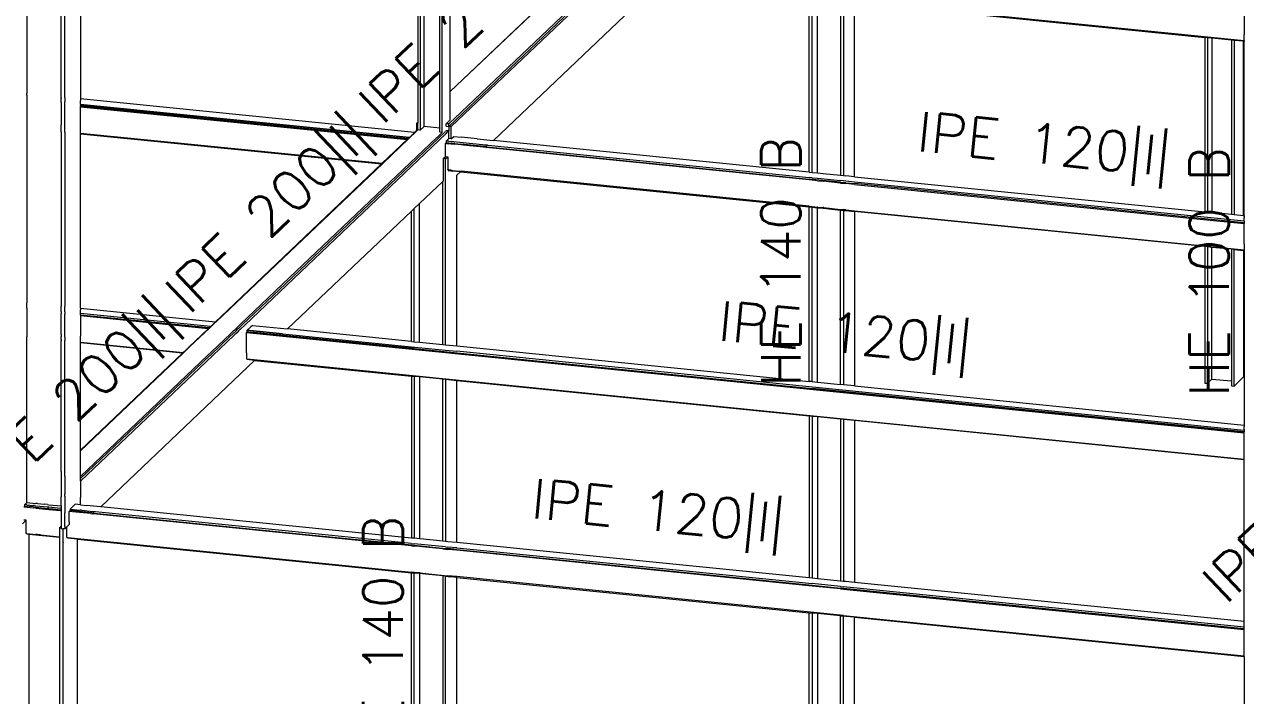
# Model space of a CAD drawing. Header units: millimetres. Extents: x 0 to 42, y 0 to 29.7.
# Drawn here: x 20.135 to 24.878, y 9.917 to 12.523 of the extents above; entities that cross this region are included whole.
import ezdxf
from ezdxf.enums import TextEntityAlignment as Align

# ---------------------------------------------------------------- set-up
doc = ezdxf.new("R2010")
doc.units = ezdxf.units.MM
doc.layers.add('BARRAS_DE_ACERO', color=7, linetype='Continuous', lineweight=9)
doc.layers.add('REFERENCIA_DE_LAS_BARRAS', color=2, linetype='Continuous', lineweight=9)
doc.styles.add('CYPETXT', font='romans__.ttf', dxfattribs={"height": 0.2})

msp = doc.modelspace()

# ---------------------------------------------------------------- linework, layer by layer
at = {"layer": 'BARRAS_DE_ACERO'}
for p, q in [((20.14504, 12.93229), (20.14504, 12.25489)), ((20.27721, 12.24162), (20.27721, 12.91902)), ((20.29147, 12.24019), (20.29147, 12.91759)), ((21.663, 12.77987), (21.663, 12.14358)), ((21.67251, 12.77892), (21.67251, 12.11292)), ((21.68703, 12.12673), (21.68703, 12.77746)), ((21.74859, 12.16032), (21.74859, 12.77128)), ((21.7581, 12.22641), (21.7581, 12.77033)), ((21.78901, 12.26342), (21.78901, 12.76723)), ((21.78901, 12.26274), (22.28366, 12.7332)), ((21.78307, 12.12777), (22.39179, 12.70671)), ((21.79258, 12.12681), (22.40132, 12.70575)), ((21.8052, 12.15813), (22.38554, 12.71007)), ((24.872, 12.4604), (22.55523, 12.69303)), ((23.1943, 11.94871), (23.1943, 12.62612)), ((23.21484, 11.94665), (23.21484, 12.62406)), ((23.30462, 12.61504), (23.30462, 11.93764)), ((23.31603, 12.61389), (23.31603, 11.93649)), ((23.35929, 12.60955), (24.71894, 12.47303)), ((23.35929, 11.93215), (23.35929, 12.60955)), ((24.872, 12.56254), (24.872, 12.48444)), ((24.872, 12.4604), (24.872, 12.48444)), ((24.71894, 12.47303), (24.71894, 11.79562)), ((24.7294, 12.47198), (24.71894, 12.47303)), ((24.7294, 12.47198), (24.7294, 11.79457)), ((24.74694, 12.47022), (24.7294, 12.47198)), ((24.74694, 12.47022), (24.74694, 11.79281)), ((24.8226, 12.46262), (24.74694, 12.47022)), ((24.8226, 12.46262), (24.8226, 11.78521)), ((24.83306, 12.46157), (24.8226, 12.46262)), ((24.83306, 12.46157), (24.83306, 11.78416)), ((24.87015, 12.45785), (24.83306, 12.46157)), ((24.87015, 11.78044), (24.87015, 12.45785)), ((24.872, 12.45766), (24.87015, 12.45785)), ((24.872, 12.4604), (24.872, 12.45766)), ((24.872, 11.78025), (24.872, 12.45766)), ((20.14504, 12.2489), (20.14504, 12.25489)), ((20.27721, 12.23887), (20.27721, 12.24162)), ((20.27721, 12.23887), (20.27721, 12.23562)), ((20.29147, 12.24019), (20.29147, 12.2398)), ((20.29147, 12.2398), (20.29147, 12.23889)), ((20.29147, 12.23889), (20.29147, 12.23419)), ((21.78901, 12.25342), (21.78901, 12.26274)), ((20.14504, 12.22486), (20.14504, 12.1371)), ((20.27721, 12.22451), (20.27721, 12.23562)), ((20.27721, 12.22084), (20.27721, 12.22451)), ((20.27721, 12.22084), (20.27721, 12.21159)), ((20.27721, 12.21159), (20.27721, 12.13348)), ((20.29147, 12.23402), (20.29147, 12.23419)), ((20.29147, 12.23402), (20.29147, 12.2233)), ((20.29147, 12.22308), (20.29147, 12.2233)), ((20.29147, 12.13205), (20.29147, 12.22308)), ((20.35328, 12.23398), (20.35328, 12.22798)), ((20.35328, 12.2132), (21.63056, 12.08494)), ((20.35328, 12.21319), (20.35328, 12.20723)), ((21.63056, 12.08494), (20.35328, 12.21319)), ((20.35328, 12.20395), (20.35328, 12.2072)), ((21.7581, 12.12731), (21.7581, 12.22641)), ((21.663, 12.14358), (21.65943, 12.14018)), ((21.663, 12.14358), (21.663, 12.13982)), ((21.74859, 12.15188), (21.74859, 12.16032)), ((21.74859, 12.12153), (21.74859, 12.15188)), ((21.78307, 12.13709), (21.78901, 12.14274)), ((21.8052, 12.15813), (21.78901, 12.14274)), ((20.14504, 12.12595), (20.14504, 12.12271)), ((20.14504, 12.12271), (20.14504, 12.12)), ((20.14504, 12.12), (20.14504, 11.44257)), ((20.27721, 12.10944), (20.27721, 12.11268)), ((20.27721, 12.10673), (20.27721, 12.10944)), ((20.27721, 12.10673), (20.27721, 11.4293)), ((20.29147, 12.1053), (20.29147, 12.13205)), ((20.29147, 12.1053), (20.29147, 11.42787)), ((20.35328, 12.1018), (20.35328, 12.12584)), ((20.35328, 12.1018), (21.52462, 11.98418)), ((20.35328, 12.09909), (20.35328, 12.1018)), ((20.35328, 11.42166), (20.35328, 12.09909)), ((20.35328, 12.09909), (21.52203, 11.98172)), ((21.52643, 11.984), (21.65943, 12.11048)), ((21.65943, 12.11239), (21.65033, 12.10374)), ((21.65943, 12.11239), (21.65943, 12.14018)), ((21.663, 12.11579), (21.663, 12.11388)), ((21.67251, 12.11292), (21.66894, 12.11328)), ((21.74859, 12.12153), (21.74859, 12.12055)), ((21.7581, 12.11815), (21.7581, 12.12731)), ((21.7581, 12.10432), (21.7581, 12.11815)), ((21.77356, 12.11094), (21.77093, 12.10844)), ((21.7724, 12.09983), (21.78275, 12.10967)), ((21.77356, 12.12873), (21.77356, 12.13805)), ((21.78307, 12.13709), (21.77356, 12.13805)), ((21.77356, 12.12873), (21.78307, 12.12777)), ((21.78307, 12.12777), (21.78307, 12.13709)), ((21.78307, 12.12777), (21.78307, 12.10998)), ((21.79258, 12.12681), (21.78307, 12.12777)), ((21.78307, 12.08003), (21.78307, 12.10998)), ((21.79258, 12.07907), (21.79258, 12.12681)), ((21.73553, 12.08286), (21.19092, 11.5649)), ((21.52462, 11.98418), (21.62177, 12.07658)), ((21.63056, 12.08494), (21.62487, 12.07953)), ((21.73772, 12.08494), (21.73553, 12.08286)), ((21.77318, 12.06462), (21.77009, 12.06168)), ((21.77009, 12.01061), (21.77009, 12.06168)), ((21.77009, 12.06168), (21.78307, 12.06038)), ((21.77318, 12.07062), (21.78307, 12.08003)), ((21.79258, 12.07907), (21.78307, 12.08003)), ((21.78307, 12.06963), (21.79258, 12.06867)), ((21.79258, 12.05943), (21.78307, 12.06038)), ((21.79258, 12.07907), (21.80247, 12.08848)), ((21.813, 12.06662), (21.79258, 12.06867)), ((21.8073, 12.0612), (21.79258, 12.06268)), ((21.79258, 12.05943), (21.80421, 12.05826)), ((21.80247, 12.08848), (21.83278, 12.08543)), ((21.80609, 12.05807), (21.80421, 12.05826)), ((21.86421, 12.05223), (21.80609, 12.05807)), ((21.8073, 12.0612), (21.8296, 12.05896)), ((21.92714, 12.05517), (21.813, 12.06662)), ((21.89281, 12.0794), (21.83278, 12.08543)), ((21.91834, 12.0468), (21.86421, 12.05223)), ((21.89281, 12.0794), (21.95641, 12.07301)), ((21.9272, 12.04591), (21.91834, 12.0468)), ((21.92816, 12.05507), (21.92714, 12.05517)), ((21.93094, 12.04879), (21.93029, 12.04885)), ((21.93094, 12.04879), (22.2929, 12.01245)), ((21.93401, 12.05448), (21.936, 12.05428)), ((21.936, 12.05428), (22.19011, 12.02876)), ((23.18288, 11.94986), (21.95641, 12.07301)), ((21.76143, 12.00239), (21.76143, 11.91536)), ((21.77095, 12.00143), (21.76143, 12.00239)), ((21.77095, 12.00143), (21.7796, 12.00966)), ((21.77095, 11.27932), (21.77095, 12.00143)), ((21.9272, 12.04591), (21.92785, 12.04585)), ((23.18288, 11.91984), (21.92785, 12.04585)), ((22.19011, 12.02876), (23.18288, 11.92908)), ((22.2929, 12.01245), (23.18288, 11.92309)), ((21.52643, 11.984), (20.87958, 11.36881)), ((20.89727, 11.38754), (21.52203, 11.98172)), ((21.52462, 11.98418), (21.52203, 11.98172)), ((21.78269, 11.95827), (21.78307, 11.95823)), ((21.78269, 11.95588), (21.78269, 11.95553)), ((21.78269, 11.95553), (21.78307, 11.95549)), ((21.79258, 11.95727), (21.78307, 11.95823)), ((21.79089, 11.95471), (21.78307, 11.95549)), ((21.79089, 11.95471), (21.79258, 11.95454)), ((21.79258, 11.95727), (21.79666, 11.95686)), ((21.79258, 11.95454), (21.7995, 11.95385)), ((21.79666, 11.95686), (21.83069, 11.95344)), ((21.82809, 11.95097), (21.7995, 11.95385)), ((23.18288, 11.81768), (21.83069, 11.95344)), ((21.66976, 11.82817), (21.75953, 11.91355)), ((21.75953, 11.91355), (21.76143, 11.91536)), ((21.75953, 11.28047), (21.75953, 11.91355)), ((21.81421, 11.93777), (21.82809, 11.95097)), ((21.82809, 11.95097), (23.18288, 11.81495)), ((23.18288, 11.94986), (23.1943, 11.94871)), ((23.1943, 11.92793), (23.18288, 11.92908)), ((23.1943, 11.92194), (23.18288, 11.92309)), ((23.1943, 11.91869), (23.18288, 11.91984)), ((23.30462, 11.91087), (23.1943, 11.92194)), ((23.21484, 11.91663), (23.1943, 11.91869)), ((23.21484, 11.91663), (23.23756, 11.91435)), ((23.30462, 11.90762), (23.23756, 11.91435)), ((23.30462, 11.93764), (23.31603, 11.93649)), ((23.31603, 11.91571), (23.30462, 11.91686)), ((23.30462, 11.91087), (23.31603, 11.90972)), ((23.30462, 11.90762), (23.31603, 11.90647)), ((23.31603, 11.93649), (23.32517, 11.93557)), ((23.32517, 11.91479), (23.31603, 11.91571)), ((23.32517, 11.9088), (23.31603, 11.90972)), ((23.31603, 11.90647), (23.32517, 11.90555)), ((23.35929, 11.93215), (23.32517, 11.93557)), ((23.35929, 11.91137), (23.32517, 11.91479)), ((23.32517, 11.9088), (23.35929, 11.90538)), ((23.35929, 11.90213), (23.32517, 11.90555)), ((23.35929, 11.93215), (24.71894, 11.79562)), ((24.872, 11.75948), (23.35929, 11.91137)), ((24.872, 11.75348), (23.35929, 11.90538)), ((23.35929, 11.90213), (24.75292, 11.76219)), ((21.66976, 11.28948), (21.66976, 11.82817)), ((23.18288, 11.81768), (23.194, 11.81656)), ((23.18288, 11.81495), (23.1943, 11.8138)), ((23.18288, 11.13756), (23.18288, 11.81495)), ((23.1943, 11.81653), (23.194, 11.81656)), ((23.1943, 11.81653), (23.21484, 11.81447)), ((23.1943, 11.13641), (23.1943, 11.8138)), ((23.1943, 11.8138), (23.21484, 11.81174)), ((23.21701, 11.81425), (23.21484, 11.81447)), ((23.21484, 11.13435), (23.21484, 11.81174)), ((23.21484, 11.81174), (23.23756, 11.80946)), ((23.21701, 11.81425), (23.23756, 11.81219)), ((23.23984, 11.81196), (23.23756, 11.81219)), ((23.23756, 11.80946), (23.30462, 11.80273)), ((21.6378, 11.29269), (21.6378, 11.79778)), ((21.64921, 11.29154), (21.64921, 11.80863)), ((23.30462, 11.12534), (23.30462, 11.80273)), ((23.32517, 11.80339), (23.31603, 11.80431)), ((23.31603, 11.80158), (23.31603, 11.12419)), ((23.32517, 11.80339), (23.35929, 11.79997)), ((23.32517, 11.80066), (23.35929, 11.79723)), ((23.35929, 11.79997), (24.872, 11.64809)), ((23.35929, 11.79723), (23.35929, 11.11985)), ((24.71894, 11.66072), (23.35929, 11.79723)), ((24.7294, 11.79457), (24.71894, 11.79562)), ((24.75292, 11.76219), (24.872, 11.75023)), ((24.87015, 11.78044), (24.872, 11.78025)), ((24.872, 11.78025), (24.872, 11.77426)), ((24.872, 11.75948), (24.872, 11.77426)), ((24.872, 11.67214), (24.872, 11.75023)), ((24.872, 11.67214), (24.872, 11.66104)), ((24.71894, 11.66072), (24.71894, 11.13091)), ((24.7294, 11.65967), (24.71894, 11.66072)), ((24.8226, 11.65031), (24.74694, 11.65791)), ((24.8226, 11.65031), (24.8226, 11.13894)), ((24.83306, 11.64926), (24.8226, 11.65031)), ((24.83306, 11.64926), (24.87015, 11.64554)), ((24.83306, 11.11945), (24.83306, 11.64926)), ((24.87015, 11.64554), (24.87015, 11.15472)), ((24.872, 11.64535), (24.87015, 11.64554)), ((24.872, 11.66104), (24.872, 11.64809)), ((24.872, 11.64809), (24.872, 11.64535)), ((24.872, 11.64535), (24.872, 10.96796)), ((21.19092, 11.5649), (20.9747, 11.35926)), ((21.1486, 11.51657), (20.98239, 11.35849)), ((20.14504, 11.43658), (20.14504, 11.44257)), ((20.14504, 11.42548), (20.14504, 11.43658)), ((20.14504, 11.42182), (20.14504, 11.42548)), ((20.14504, 11.42181), (20.14504, 11.42182)), ((20.14504, 11.4158), (20.14504, 11.33446)), ((20.27721, 11.40855), (20.27721, 11.40854)), ((20.27721, 11.40854), (20.27721, 11.40258)), ((20.27721, 11.40258), (20.27721, 11.40253)), ((20.27721, 11.40253), (20.27721, 11.39929)), ((20.27721, 11.32119), (20.27721, 11.39929)), ((20.29147, 11.42188), (20.29147, 11.42787)), ((20.29147, 11.41078), (20.29147, 11.42188)), ((20.29147, 11.40712), (20.29147, 11.41078)), ((20.29147, 11.40115), (20.29147, 11.4011)), ((20.29147, 11.4011), (20.29147, 11.39786)), ((20.29147, 11.31976), (20.29147, 11.39786)), ((20.35328, 11.42166), (20.35328, 11.41567)), ((20.35328, 11.40457), (20.35328, 11.41567)), ((20.35328, 11.40091), (20.35328, 11.40457)), ((20.35328, 11.4009), (20.35328, 11.40091)), ((20.35328, 11.40091), (20.35332, 11.4009)), ((20.35328, 11.39494), (20.35328, 11.4009)), ((20.35328, 11.4009), (20.35332, 11.4009)), ((20.35328, 11.39489), (20.35328, 11.39494)), ((20.35328, 11.39494), (20.85236, 11.34482)), ((20.84924, 11.34185), (20.35328, 11.39165)), ((20.85803, 11.35022), (20.35332, 11.4009)), ((20.85804, 11.35023), (20.35332, 11.4009)), ((20.77496, 11.27121), (20.84924, 11.34185)), ((20.77677, 11.27103), (20.85368, 11.34419)), ((20.85232, 11.34478), (20.85236, 11.34482)), ((20.85236, 11.34482), (20.85803, 11.35022)), ((20.85985, 11.35005), (20.85368, 11.34419)), ((20.85803, 11.35022), (20.85804, 11.35023)), ((20.85804, 11.35023), (20.86152, 11.35354)), ((20.85985, 11.35005), (20.87389, 11.3634)), ((20.86152, 11.35354), (20.87208, 11.36358)), ((20.87777, 11.36899), (20.87208, 11.36358)), ((20.87958, 11.36881), (20.87389, 11.3634)), ((20.94928, 11.33509), (20.94616, 11.33212)), ((20.94928, 11.33509), (20.95496, 11.34049)), ((20.95697, 11.33432), (20.96265, 11.33972)), ((20.95845, 11.34381), (20.9747, 11.35926)), ((20.96266, 11.33973), (20.96265, 11.33972)), ((20.96614, 11.34304), (20.96266, 11.33973)), ((20.97054, 11.34722), (20.96614, 11.34304)), ((20.97054, 11.34722), (20.98239, 11.35849)), ((20.97244, 11.33902), (20.97224, 11.33883)), ((21.00064, 11.32993), (21.00063, 11.3359)), ((21.00066, 11.33591), (21.01471, 11.34927)), ((21.01125, 11.33484), (21.0044, 11.33553)), ((21.0204, 11.35468), (21.01471, 11.34927)), ((21.6378, 11.29269), (21.15743, 11.34092)), ((20.14504, 11.31364), (20.14504, 11.31042)), ((20.14504, 11.30771), (20.14504, 11.31042)), ((20.14504, 10.66717), (20.14504, 11.30771)), ((20.27721, 11.32119), (20.27721, 11.32118)), ((20.27721, 11.32118), (20.27721, 11.31009)), ((20.27721, 11.30042), (20.27721, 11.31009)), ((20.27721, 11.30042), (20.27721, 11.30037)), ((20.27721, 10.78783), (20.27721, 11.29444)), ((20.29147, 11.30866), (20.29147, 11.29899)), ((20.29147, 11.29894), (20.29147, 11.29899)), ((20.29147, 11.29894), (20.29147, 11.29572)), ((20.29147, 11.29301), (20.29147, 11.29572)), ((20.29147, 10.80139), (20.29147, 11.29301)), ((20.35328, 11.30245), (20.35328, 11.31355)), ((20.35328, 11.28951), (20.35328, 11.30245)), ((20.35328, 11.28951), (20.75209, 11.24947)), ((20.35328, 11.2868), (20.35328, 11.28951)), ((20.93332, 11.31183), (20.85981, 11.24192)), ((20.93594, 11.3224), (20.86291, 11.25295)), ((20.9481, 11.31588), (20.86623, 11.23801)), ((20.93332, 11.31183), (20.95697, 11.33432)), ((20.93594, 11.3224), (20.94616, 11.33212)), ((20.9481, 11.31588), (20.95186, 11.31946)), ((20.95272, 11.32028), (20.95186, 11.31946)), ((20.95612, 11.3235), (20.96337, 11.33039)), ((20.96649, 11.33336), (20.96337, 11.33039)), ((21.00984, 11.32901), (21.00984, 11.32897)), ((21.00984, 11.32897), (24.872, 10.94119)), ((21.64921, 11.2648), (21.01401, 11.32859)), ((21.1376, 11.32215), (21.13741, 11.32216)), ((21.13755, 11.32217), (21.13746, 11.32217)), ((21.13755, 11.32217), (21.1376, 11.32216)), ((21.1376, 11.32216), (21.6378, 11.27193)), ((21.1376, 11.32215), (21.6378, 11.27193)), ((21.6378, 11.29269), (21.64921, 11.29154)), ((21.64921, 11.29154), (21.66976, 11.28948)), ((21.66976, 11.28948), (21.75953, 11.28047)), ((20.74951, 11.24701), (20.35328, 11.2868)), ((20.35328, 10.87017), (20.35328, 11.2868)), ((20.74951, 11.24701), (20.35328, 10.87017)), ((20.75132, 11.24683), (20.35328, 10.86826)), ((20.74951, 11.24701), (20.75209, 11.24947)), ((20.75391, 11.24929), (20.75132, 11.24683)), ((20.7552, 11.25242), (20.75209, 11.24947)), ((20.75391, 11.24929), (20.75697, 11.2522)), ((20.7552, 11.25242), (20.77496, 11.27121)), ((20.75697, 11.2522), (20.77677, 11.27103)), ((20.84643, 11.23728), (20.86291, 11.25295)), ((20.99754, 11.24886), (20.99754, 11.22482)), ((21.64921, 11.2648), (23.1943, 11.10966)), ((21.75953, 11.28047), (21.77095, 11.27932)), ((21.81421, 11.25422), (21.81394, 11.25424)), ((21.81421, 11.25421), (21.81394, 11.25424)), ((21.81421, 11.27498), (23.18288, 11.13756)), ((23.18288, 11.11679), (21.81421, 11.25422)), ((23.18288, 11.11679), (21.81421, 11.25421)), ((20.35328, 10.75018), (20.86623, 11.23801)), ((20.84643, 11.23728), (20.35328, 10.76826)), ((20.85411, 11.23651), (20.35328, 10.76018)), ((21.02915, 11.21893), (20.43126, 10.6503)), ((20.99754, 11.22482), (21.00064, 11.22451)), ((21.00064, 11.22451), (24.872, 10.8358)), ((21.00064, 11.22179), (21.00064, 11.22451)), ((21.02915, 11.21893), (21.00064, 11.22179)), ((21.6378, 11.15781), (21.6378, 10.52915)), ((21.64921, 11.15666), (21.64921, 10.528)), ((21.66976, 11.1546), (21.64921, 11.15666)), ((21.66976, 11.1546), (21.66976, 10.52594)), ((21.75953, 11.14559), (21.66976, 11.1546)), ((21.75953, 10.51693), (21.75953, 11.14559)), ((24.74694, 11.14654), (24.8226, 11.13894)), ((24.83306, 11.11945), (24.87015, 11.15472)), ((21.77095, 11.14444), (21.77095, 10.51578)), ((23.18288, 11.00267), (21.81421, 11.1401)), ((21.81421, 10.51144), (21.81421, 11.1401)), ((23.1943, 11.13641), (23.18288, 11.13756)), ((24.872, 10.94718), (23.18288, 11.11679)), ((23.1943, 11.13641), (23.21484, 11.13435)), ((24.872, 10.94119), (23.1943, 11.10966)), ((23.21484, 11.13435), (23.30462, 11.12534)), ((23.35929, 11.11985), (24.872, 10.96796)), ((24.71894, 11.13091), (24.7294, 11.12986)), ((24.8226, 11.13894), (24.8226, 11.1205)), ((24.8226, 11.1205), (24.83306, 11.11945)), ((23.18288, 11.00267), (23.18288, 10.37401)), ((23.1943, 11.00152), (23.18288, 11.00267)), ((23.1943, 11.00152), (23.1943, 10.37286)), ((23.21484, 10.99946), (23.1943, 11.00152)), ((23.21484, 10.99946), (23.21484, 10.3708)), ((23.30462, 10.99044), (23.21484, 10.99946)), ((23.30462, 10.99044), (23.30462, 10.36179)), ((23.31603, 10.98929), (23.30462, 10.99044)), ((23.31603, 10.98929), (23.31603, 10.36064)), ((23.35929, 10.98495), (23.31603, 10.98929)), ((23.35929, 10.98495), (23.35929, 10.3563)), ((24.872, 10.83306), (23.35929, 10.98495)), ((24.872, 10.96796), (24.872, 10.96197)), ((24.872, 10.95086), (24.872, 10.96197)), ((24.872, 10.8358), (24.872, 10.93794)), ((24.872, 10.83306), (24.872, 10.8358)), ((24.872, 10.20441), (24.872, 10.83306)), ((20.27721, 10.78783), (20.27721, 10.69591)), ((20.29147, 10.76877), (20.29147, 10.80139)), ((20.29147, 10.76877), (20.29147, 10.7014)), ((20.35328, 10.75018), (20.35328, 10.76018)), ((20.35328, 10.75018), (20.35328, 10.68613)), ((20.27721, 10.69591), (20.27721, 10.6888)), ((20.27721, 10.65389), (20.27721, 10.6888)), ((20.29147, 10.7014), (20.29147, 10.70094)), ((20.29147, 10.70094), (20.29147, 10.70018)), ((20.29147, 10.69139), (20.29147, 10.70018)), ((20.29147, 10.69139), (20.29147, 10.62734)), ((20.35328, 10.65812), (20.35328, 10.68613)), ((20.13345, 10.65015), (20.13654, 10.6531)), ((20.13345, 10.65015), (20.17021, 10.64646)), ((20.14504, 10.66717), (20.13654, 10.65908)), ((20.13654, 10.6531), (20.13654, 10.65908)), ((20.14504, 10.65823), (20.13654, 10.65908)), ((20.17021, 10.64972), (20.13654, 10.6531)), ((20.14504, 10.66717), (20.17972, 10.66369)), ((20.14504, 10.65823), (20.17021, 10.6557)), ((20.17402, 10.65532), (20.17021, 10.6557)), ((20.17021, 10.64972), (20.17972, 10.64876)), ((20.17972, 10.64551), (20.17021, 10.64646)), ((20.17402, 10.65532), (20.17972, 10.65475)), ((20.18622, 10.66304), (20.17972, 10.66369)), ((20.17972, 10.65475), (20.22461, 10.65024)), ((20.17972, 10.64876), (20.22461, 10.64425)), ((20.17972, 10.64551), (20.22993, 10.64047)), ((20.18622, 10.66304), (20.21146, 10.6605)), ((20.22461, 10.65918), (20.21146, 10.6605)), ((20.22461, 10.65918), (20.22993, 10.65864)), ((20.22461, 10.65024), (20.22993, 10.64971)), ((20.22806, 10.64391), (20.22461, 10.64425)), ((20.22806, 10.64391), (20.22993, 10.64372)), ((20.22993, 10.65864), (20.27721, 10.65389)), ((20.22993, 10.64971), (20.27482, 10.6452)), ((20.22993, 10.64372), (20.24656, 10.64205)), ((20.22993, 10.64047), (20.27482, 10.63596)), ((20.27721, 10.64496), (20.27482, 10.6452)), ((20.27482, 10.63596), (20.27721, 10.63572)), ((20.27721, 10.63572), (20.27721, 10.61378)), ((20.29147, 10.57455), (20.29147, 10.62734)), ((20.3094, 10.63249), (20.31249, 10.63543)), ((20.3094, 10.5916), (20.3094, 10.63249)), ((20.3347, 10.62995), (20.3094, 10.63249)), ((20.31249, 10.64142), (20.35198, 10.63746)), ((20.39627, 10.62702), (20.31249, 10.63543)), ((20.35328, 10.65812), (20.33227, 10.66023)), ((20.39317, 10.62408), (20.3347, 10.62995)), ((20.35328, 10.65812), (20.37685, 10.65575)), ((20.40345, 10.65308), (20.37685, 10.65575)), ((20.39317, 10.62408), (20.40087, 10.62331)), ((20.40396, 10.62625), (20.39627, 10.62702)), ((20.40204, 10.63244), (20.40966, 10.63167)), ((20.40578, 10.62607), (20.40396, 10.62625)), ((20.40578, 10.62607), (21.25546, 10.54075)), ((20.40966, 10.63167), (20.41148, 10.63149)), ((21.6378, 10.50835), (20.41148, 10.63149)), ((20.14201, 10.59822), (20.12718, 10.58412)), ((20.14201, 10.59822), (20.13345, 10.59908)), ((20.14201, 10.54714), (20.14201, 10.59822)), ((20.40087, 10.62331), (20.40269, 10.62313)), ((21.6378, 10.49911), (20.40269, 10.62313)), ((20.1451, 10.54683), (20.14201, 10.54714)), ((20.1451, 10.54683), (20.17972, 10.54336)), ((20.1451, 10.54683), (20.1451, 10.54409)), ((20.15368, 10.54323), (20.1451, 10.54409)), ((20.15368, 6.80509), (20.15368, 10.54323)), ((20.19791, 10.54153), (20.27174, 10.53413)), ((20.27174, 10.5696), (20.27482, 10.57253)), ((20.27174, 10.5696), (20.27482, 10.56929)), ((20.27174, 10.53137), (20.27174, 6.79324)), ((20.27721, 10.56905), (20.27482, 10.56929)), ((20.27721, 10.5748), (20.27721, 10.56905)), ((20.28179, 10.56534), (20.28433, 10.56508)), ((20.29147, 10.56437), (20.28505, 10.56501)), ((20.29989, 10.53535), (20.29989, 10.57238)), ((20.29989, 10.5313), (20.29989, 10.53535)), ((20.30298, 10.53021), (20.30298, 10.53099)), ((20.30298, 10.53021), (20.30298, 10.5283)), ((20.30372, 10.53091), (20.30553, 10.53073)), ((20.30553, 10.53073), (20.34068, 10.5272)), ((21.25546, 10.54075), (21.6378, 10.50236)), ((21.64921, 10.528), (21.6378, 10.52915)), ((20.28505, 10.51316), (20.28505, 10.52124)), ((20.28505, 10.51316), (20.28505, 10.51124)), ((20.28505, 6.76404), (20.28505, 10.51124)), ((20.30298, 10.5283), (20.30298, 10.52824)), ((20.34068, 10.52446), (20.30298, 10.52824)), ((20.34068, 10.5272), (21.6378, 10.39696)), ((20.34068, 6.81694), (20.34068, 10.52446)), ((21.6378, 10.50835), (21.64921, 10.5072)), ((21.6378, 10.50236), (21.64921, 10.50121)), ((21.6378, 10.49911), (21.64921, 10.49796)), ((21.66976, 10.52594), (21.64921, 10.528)), ((21.77095, 10.49498), (21.64921, 10.5072)), ((21.64921, 10.50121), (21.77095, 10.48899)), ((21.66976, 10.4959), (21.64921, 10.49796)), ((21.67192, 10.52572), (21.66976, 10.52594)), ((21.69247, 10.49362), (21.66976, 10.4959)), ((21.75953, 10.48689), (21.69247, 10.49362)), ((21.75953, 10.48689), (21.77095, 10.48574)), ((21.77095, 10.49498), (21.78008, 10.49406)), ((21.77095, 10.48899), (21.78008, 10.48807)), ((21.77095, 10.48574), (21.78008, 10.48482)), ((21.81421, 10.51144), (21.78008, 10.51486)), ((21.81421, 10.49064), (21.78008, 10.49406)), ((21.81421, 10.48465), (21.78008, 10.48807)), ((21.81421, 10.4814), (21.78008, 10.48482)), ((23.18288, 10.37401), (21.81421, 10.51144)), ((21.81421, 10.49064), (23.13065, 10.35845)), ((21.81421, 10.48465), (23.1943, 10.34608)), ((23.1943, 10.34283), (21.81421, 10.4814)), ((21.64891, 10.39584), (21.6378, 10.39696)), ((21.6378, 8.21057), (21.6378, 10.39422)), ((21.64891, 10.39584), (21.64921, 10.39581)), ((21.66922, 10.3938), (21.64921, 10.39581)), ((21.64921, 8.20943), (21.64921, 10.39307)), ((21.66976, 10.39101), (21.64921, 10.39307)), ((21.66922, 10.3938), (21.66976, 10.39375)), ((21.67192, 10.39353), (21.66976, 10.39375)), ((21.66976, 10.39101), (21.66976, 8.22897)), ((21.69247, 10.38873), (21.66976, 10.39101)), ((21.67192, 10.39353), (21.69193, 10.39152)), ((21.69247, 10.39147), (21.69193, 10.39152)), ((21.69247, 10.39147), (21.78008, 10.38267)), ((21.75953, 10.38199), (21.69247, 10.38873)), ((21.77095, 10.38085), (21.78932, 10.37901)), ((21.81308, 10.37936), (21.78008, 10.38267)), ((21.81421, 10.37651), (21.78932, 10.37901)), ((21.81308, 10.37936), (21.81421, 10.37925)), ((23.31603, 10.22845), (21.81421, 10.37925)), ((23.13065, 10.35845), (23.1943, 10.35206)), ((23.1943, 10.37286), (23.18288, 10.37401)), ((23.21484, 10.3708), (23.1943, 10.37286)), ((23.30462, 10.34098), (23.1943, 10.35206)), ((23.1943, 10.34608), (23.30462, 10.33501)), ((23.30462, 10.33176), (23.1943, 10.34283)), ((23.30462, 10.36179), (23.21484, 10.3708)), ((23.30462, 10.34098), (23.30615, 10.34083)), ((23.30615, 10.34083), (23.31603, 10.33984)), ((24.872, 10.20441), (23.35929, 10.3563)), ((23.30462, 10.33501), (23.31603, 10.33386)), ((23.30462, 10.33176), (23.31603, 10.33061)), ((23.18288, 9.68004), (23.18288, 10.23909)), ((23.21484, 10.23588), (23.1943, 10.23794)), ((23.30462, 10.22686), (23.30468, 10.22685)), ((23.30468, 10.22685), (23.31603, 10.22571)), ((23.31603, 10.22845), (24.872, 10.07223)), ((23.31603, 9.66667), (23.31603, 10.22571)), ((23.32517, 10.22479), (23.31603, 10.22571)), ((23.35929, 10.22137), (23.32517, 10.22479)), ((23.35929, 9.70781), (23.35929, 10.22137)), ((24.872, 10.18361), (24.872, 10.20441)), ((24.872, 10.07223), (24.872, 10.17437)), ((24.872, 10.06949), (24.872, 6.31648))]:
    msp.add_line(p, q, dxfattribs=at)
for points in [[(21.663, 12.77987), (20.35328, 12.91138), (20.35328, 12.23398)], [(22.26817, 12.71912), (21.78901, 12.26342), (21.78901, 12.26274)], [(21.95641, 12.07301), (22.60067, 12.68573), (22.55523, 12.69029)], [(23.18288, 11.94986), (23.18288, 12.62727), (22.60067, 12.68573)], [(20.14504, 12.2489), (20.14504, 12.24889), (20.14504, 12.22814), (20.14504, 12.22811), (20.14504, 12.22486)], [(21.77356, 12.13805), (21.77459, 12.13903), (21.78901, 12.15274), (21.78901, 12.18078), (21.78901, 12.25342)], [(21.63056, 12.08494), (21.65033, 12.10374), (20.35328, 12.23398)], [(20.35328, 12.21319), (20.35328, 12.2132), (20.35328, 12.22798)], [(20.35328, 12.12584), (20.35328, 12.20395), (21.62177, 12.07658), (21.62487, 12.07953)], [(20.14504, 12.1371), (20.14504, 12.13567), (20.14504, 12.12595)], [(20.27721, 12.11268), (20.27721, 12.12383), (20.27721, 12.13348)], [(21.7724, 12.09983), (20.99191, 11.35754), (20.97244, 11.33902)], [(21.1486, 11.51657), (21.76877, 12.10638), (21.77093, 12.10844)], [(21.65943, 12.11239), (21.663, 12.11579), (21.663, 12.13982), (21.65943, 12.14018)], [(21.66894, 12.11328), (21.663, 12.11388), (21.65943, 12.11048)], [(21.74859, 12.10528), (21.74859, 12.12055), (21.68703, 12.12673), (21.67251, 12.11292)], [(21.73772, 12.08494), (21.7581, 12.10432), (21.74859, 12.10528)], [(21.78275, 12.10967), (21.78307, 12.10998), (21.77356, 12.11094)], [(21.78307, 12.06963), (21.77318, 12.07062), (21.77318, 12.06462)], [(21.77318, 12.06462), (21.78307, 12.06363), (21.79258, 12.06268)], [(21.93029, 12.04885), (21.92143, 12.04974), (21.8296, 12.05896)], [(21.93401, 12.05448), (21.93327, 12.05455), (21.9285, 12.05503), (21.92816, 12.05507)], [(21.76143, 12.00239), (21.77009, 12.01061), (21.7796, 12.00966), (21.7796, 11.95975)], [(21.78269, 11.95588), (21.78269, 11.95827), (21.7796, 11.95858), (21.7796, 11.95975)], [(21.77095, 11.27932), (21.81421, 11.27498), (21.81421, 11.93777)], [(23.1943, 11.94871), (23.21484, 11.94665), (23.23756, 11.94437), (23.30462, 11.93764)], [(23.1943, 11.92793), (23.21484, 11.92587), (23.30462, 11.91686)], [(21.6378, 11.79778), (21.64921, 11.80863), (21.66976, 11.82817)], [(23.23984, 11.81196), (23.30462, 11.80546), (23.31603, 11.80431)], [(21.0204, 11.35468), (21.15743, 11.34092), (21.6378, 11.79778)], [(23.30462, 11.80273), (23.31603, 11.80158), (23.32517, 11.80066)], [(24.87015, 11.78044), (24.83306, 11.78416), (24.8226, 11.78521), (24.74694, 11.79281), (24.7294, 11.79457)], [(24.872, 11.75948), (24.872, 11.75348), (24.872, 11.75023)], [(24.7294, 11.65967), (24.7294, 11.12986), (24.74694, 11.14654)], [(24.74694, 11.14654), (24.74694, 11.65791), (24.7294, 11.65967)], [(20.14504, 11.42181), (20.14504, 11.41585), (20.14504, 11.4158)], [(20.27721, 11.40855), (20.27721, 11.41221), (20.27721, 11.42331), (20.27721, 11.4293)], [(20.29147, 11.40711), (20.29147, 11.40711), (20.29147, 11.40115)], [(20.35328, 11.42166), (20.87777, 11.36899), (20.89727, 11.38754)], [(20.84924, 11.34185), (20.85232, 11.34478), (20.35328, 11.39489), (20.35328, 11.39165), (20.35328, 11.31355)], [(20.95845, 11.34381), (20.95497, 11.3405), (20.95496, 11.34049)], [(20.96649, 11.33336), (20.97217, 11.33876), (20.97218, 11.33877), (20.97224, 11.33883)], [(21.00063, 11.3359), (21.0044, 11.33553), (21.00066, 11.33591)], [(20.14504, 11.33446), (20.14504, 11.31369), (20.14504, 11.31364)], [(20.27721, 11.30037), (20.27721, 11.29715), (20.27721, 11.29444)], [(20.29147, 11.30866), (20.29147, 11.3101), (20.29147, 11.31976), (20.29147, 11.31975)], [(20.95272, 11.32028), (20.95273, 11.32028), (20.95612, 11.3235)], [(20.99754, 11.24886), (20.99755, 11.32696), (24.872, 10.93794), (24.872, 10.94119)], [(21.00984, 11.32897), (21.00064, 11.32989), (20.99755, 11.32696)], [(21.00064, 11.32993), (21.00984, 11.32901), (21.01401, 11.32859)], [(21.13741, 11.32216), (21.13737, 11.32218), (21.13741, 11.32218), (21.13746, 11.32217)], [(20.85411, 11.23651), (20.8567, 11.23897), (20.85981, 11.24192)], [(21.6378, 11.27193), (21.77095, 11.25856), (21.81394, 11.25424)], [(21.02915, 11.21893), (21.6378, 11.15781), (21.64921, 11.15666)], [(21.81421, 11.1401), (21.77095, 11.14444), (21.75953, 11.14559)], [(23.35929, 11.11985), (23.31603, 11.12419), (23.30462, 11.12534)], [(24.872, 10.95086), (24.872, 10.94718), (24.872, 10.94119)], [(20.35328, 10.76018), (20.35328, 10.76826), (20.35328, 10.86826), (20.35328, 10.87017)], [(20.24656, 10.64205), (20.27482, 10.63921), (20.27721, 10.63897)], [(20.27721, 10.65389), (20.27721, 10.64496), (20.27721, 10.63897), (20.27721, 10.63572)], [(20.33227, 10.66023), (20.31249, 10.64142), (20.31249, 10.63543)], [(20.35709, 10.63695), (20.35708, 10.63695), (20.35198, 10.63746)], [(20.35709, 10.63695), (20.40198, 10.63244), (20.40198, 10.63244), (20.40204, 10.63244)], [(21.6378, 10.52915), (20.43126, 10.6503), (20.40345, 10.65308)], [(20.27721, 10.61378), (20.27721, 10.5748), (20.27482, 10.57253)], [(20.3094, 10.5916), (20.3094, 10.58142), (20.29989, 10.57238)], [(20.27174, 10.5696), (20.27174, 10.53413), (20.27174, 10.53137), (20.15368, 10.54323)], [(20.19791, 10.54153), (20.18615, 10.54271), (20.17972, 10.54336)], [(20.27721, 10.56905), (20.27721, 10.56657), (20.27721, 10.5658), (20.28179, 10.56534)], [(20.28505, 10.52124), (20.28505, 10.56501), (20.28433, 10.56508)], [(20.29147, 10.57455), (20.29147, 10.56437), (20.29989, 10.57238)], [(20.29989, 10.5313), (20.30298, 10.53099), (20.30372, 10.53091)], [(20.34068, 10.52446), (21.6378, 10.39422), (21.64921, 10.39307)], [(21.78008, 10.51486), (21.77095, 10.51578), (21.75953, 10.51693), (21.67192, 10.52572)], [(21.81421, 8.23835), (21.77095, 8.19721), (21.77095, 10.38085), (21.75953, 10.38199), (21.75953, 8.21997)], [(21.81421, 8.23835), (21.81421, 10.37651), (23.18288, 10.23909)], [(23.35929, 10.3563), (23.32517, 10.35972), (23.31603, 10.36064), (23.30462, 10.36179)], [(23.31603, 10.33386), (24.872, 10.17762), (24.872, 10.18361), (23.31603, 10.33984)], [(23.31603, 10.33061), (24.872, 10.17437), (24.872, 10.17762)], [(23.18288, 10.23909), (23.1943, 10.23794), (23.1943, 9.67889)], [(23.30462, 10.22686), (23.21484, 10.23588), (23.21484, 9.69844)], [(23.21484, 9.69844), (23.30462, 9.68943), (23.30462, 10.22686)], [(23.35929, 10.22137), (24.872, 10.06949), (24.872, 10.07223)]]:
    msp.add_lwpolyline(points, dxfattribs=at)
for points in [[(21.62487, 12.07953), (20.35328, 12.20723), (20.35328, 12.2072), (21.62487, 12.07953)], [(21.13728, 11.32218), (21.01125, 11.33484), (21.13728, 11.32219)], [(21.13737, 11.32218), (21.13728, 11.32218), (21.13737, 11.32217)]]:
    msp.add_lwpolyline(points, close=True, dxfattribs=at)

# ---------------------------------------------------------------- texts
at = {"layer": 'REFERENCIA_DE_LAS_BARRAS', "style": 'CYPETXT'}
for s, rotation, width, p, p2 in [('IPE 240|I|', 43.60023, 0.866546, (21.52445, 12.12827), (22.23812, 12.8079)), ('IPE 200|I|', 43.60023, 0.866546, (20.77312, 11.39141), (21.48679, 12.07104)), ('IPE 120|I|', 354.30072, 0.866546, (23.59702, 12.03258), (24.57764, 11.93471)), ('HE 140 B', 90, 0.776302, (23.14937, 11.11706), (23.14937, 12.08456)), ('HE 100 B', 90, 0.776302, (24.81328, 11.07824), (24.81328, 12.04574)), ('IPE 200|I|', 43.60023, 0.866546, (20.02375, 10.67872), (20.73742, 11.35835)), ('IPE 120|I|', 354.30072, 0.866546, (22.82447, 11.29784), (23.8051, 11.19998)), ('IPE 200', 43.60023, 0.844169, (24.80128, 10.2676), (25.3846, 10.8231)), ('IPE 120|I|', 354.30072, 0.866546, (22.09828, 10.6072), (23.07891, 10.50933)), ('HE 140 B', 90, 0.776302, (21.60428, 9.6476), (21.60428, 10.6151))]:
    msp.add_text(s, height=0.153333, rotation=rotation, dxfattribs=dict(at, width=width)).set_placement(p, p2, align=Align.FIT)

doc.saveas('drawing.dxf')
